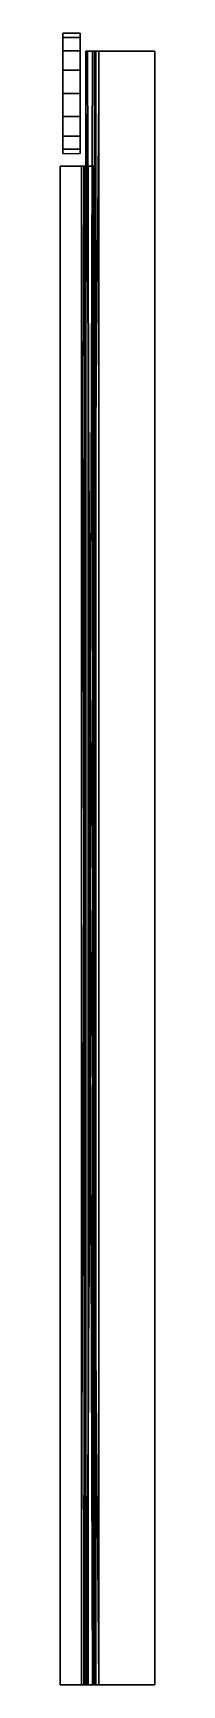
# Model space of a CAD drawing. Extents: x -4 to 339, y -284 to 3.
# Drawn here: x -4.5 to 12, y -284.5 to 3.2 of the extents above.
import ezdxf

# ---------------------------------------------------------------- set-up
doc = ezdxf.new("R2010")
doc.units = 0
doc.header["$MEASUREMENT"] = 0
for name, color, linetype in [('ACESSORIO', 4, 'Continuous'), ('LINHAGUIA', 2, 'Continuous'), ('ROLDANAS', 3, 'Continuous')]:
    doc.layers.add(name, color=color, linetype=linetype)

msp = doc.modelspace()

# ---------------------------------------------------------------- linework, layer by layer
at = {"extrusion": (0, 1, 0)}
for p, q in [((0, 0, 2.25), (0, 0, 15.79)), ((1.5, 0, 2.25), (1.5, 0, 15.65)), ((11.99, 0, 1.5), (2.25, 0, 1.5)), ((11.99, 0), (2.25, 0)), ((11.99, 0), (2.25, 0)), ((-0.75, -284.48, 16.54), (-4.47, -284.48, 16.54)), ((-0.75, -284.48, 17.9), (-4.47, -284.48, 17.9)), ((0, -284.48, 2.25), (0, -284.48, 15.79)), ((1.5, -284.48, 2.25), (1.5, -284.48, 15.65)), ((11.99, -284.48, 1.5), (2.25, -284.48, 1.5)), ((11.99, -284.48), (2.25, -284.48)), ((11.99, -284.48), (2.25, -284.48)), ((11.99, -284.48, 1.5), (11.99, -284.48))]:
    msp.add_line(p, q, dxfattribs=at)
for centre in [(-2.25, 2.25), (-2.25, 2.25, -284.48)]:
    msp.add_arc(centre, 0.751, 270, 360, dxfattribs=at)
at = {"layer": 'ACESSORIO'}
for points in [[(0, 0, 15.79), (0, 0, 2.25), (0, -284.48, 2.25), (0, -284.48, 15.79)], [(0, 0, 2.25), (0.3, 0, 1.13), (1.72, 0, 1.72), (1.5, 0, 2.25)], [(0, 0, 15.79), (1.5, 0, 15.65), (1.5, 0, 2.25), (0, 0, 2.25)], [(0, 0, 15.79), (1.5, 0, 15.65), (1.5, -20, 15.65), (0, -20, 15.79)], [(1.72, 0, 1.72), (0.3, 0, 1.13), (1.13, 0, 0.3), (1.72, 0, 1.72)], [(1.13, 0, 0.3), (1.72, 0, 1.72), (2.25, 0, 1.5), (2.25, 0)], [(1.5, -284.48, 2.25), (1.5, -284.48, 15.65), (1.5, 0, 15.65), (1.5, 0, 2.25)], [(11.99, -284.48, 1.5), (2.25, -284.48, 1.5), (2.25, 0, 1.5), (11.99, 0, 1.5)], [(11.99, -284.48), (2.25, -284.48), (2.25, 0), (11.99, 0)], [(2.25, 0, 1.5), (11.99, 0, 1.5), (11.99, 0), (2.25, 0)], [(11.99, 0, 1.5), (11.99, 0), (11.99, -284.48), (11.99, -284.48, 1.5)], [(-0.75, -284.48, 17.9), (-4.47, -284.48, 17.9), (-4.47, -20, 17.9), (-0.75, -20, 17.9)], [(-4.47, -284.48, 16.54), (-0.75, -284.48, 16.54), (-0.75, -20, 16.54), (-4.47, -20, 16.54)], [(-4.47, -20, 17.9), (-4.47, -20, 16.54), (-4.47, -284.48, 16.54), (-4.47, -284.48, 17.9)], [(-4.47, -284.48, 17.9), (-4.47, -284.48, 16.54), (-0.75, -284.48, 16.54), (-0.75, -284.48, 17.9)], [(-0.75, -284.48, 17.9), (-0.75, -284.48, 16.54), (-0.38, -284.48, 16.44), (0.38, -284.48, 17.6)], [(-0.38, -284.48, 16.44), (-0.1, -284.48, 16.16), (1.2, -284.48, 16.77), (0.38, -284.48, 17.6)], [(-0.1, -284.48, 16.16), (0, -284.48, 15.79), (1.5, -284.48, 15.65), (1.2, -284.48, 16.77)], [(0, -284.48, 2.25), (1.5, -284.48, 2.25), (1.5, -284.48, 15.65), (0, -284.48, 15.79)], [(0, -284.48, 2.25), (0.3, -284.48, 1.13), (1.72, -284.48, 1.72), (1.5, -284.48, 2.25)], [(1.72, -284.48, 1.72), (0.3, -284.48, 1.13), (1.13, -284.48, 0.3), (1.72, -284.48, 1.72)], [(1.13, -284.48, 0.3), (1.72, -284.48, 1.72), (2.25, -284.48, 1.5), (2.25, -284.48)], [(2.25, -284.48, 1.5), (2.25, -284.48), (11.99, -284.48), (11.99, -284.48, 1.5)]]:
    msp.add_3dface(points, dxfattribs=at)
at = {"layer": 'ROLDANAS', "extrusion": (-1, 0, 0)}
for centre, radius in [((7.34, 7.5, 4), 10.5), ((7.34, 7.5, 1), 10.5), ((7.34, 7.5, 4), 5.25)]:
    msp.add_circle(centre, radius, dxfattribs=at)

# ---------------------------------------------------------------- meshes
at = {"layer": 'ACESSORIO'}
mesh = msp.add_polymesh((2, 4), dxfattribs=at)
for k, corner in enumerate([(0, 0, 2.25), (0.3, 0, 1.13), (1.13, 0, 0.3), (2.25, 0), (2.25, -284.48), (1.13, -284.48, 0.3), (0.3, -284.48, 1.13), (0, -284.48, 2.25)]):
    mesh.set_mesh_vertex(divmod(k, 4), corner)
mesh = msp.add_polymesh((2, 3), dxfattribs=at)
for k, corner in enumerate([(2.25, -284.48, 1.5), (1.72, -284.48, 1.72), (1.5, -284.48, 2.25), (2.25, 0, 1.5), (1.72, 0, 1.72), (1.5, 0, 2.25)]):
    mesh.set_mesh_vertex(divmod(k, 3), corner)
mesh = msp.add_polymesh((2, 4), dxfattribs=at)
for k, corner in enumerate([(1.5, -284.48, 15.65), (1.2, -284.48, 16.77), (0.38, -284.48, 17.6), (-0.75, -284.48, 17.9), (1.5, -20, 15.65), (1.2, -20, 16.77), (0.38, -20, 17.6), (-0.75, -20, 17.9)]):
    mesh.set_mesh_vertex(divmod(k, 4), corner)
mesh = msp.add_polymesh((2, 4), dxfattribs=at)
for k, corner in enumerate([(0, -20, 15.79), (-0.1, -20, 16.16), (-0.38, -20, 16.44), (-0.75, -20, 16.54), (-0.75, -284.48, 16.54), (-0.38, -284.48, 16.44), (-0.1, -284.48, 16.16), (0, -284.48, 15.79)]):
    mesh.set_mesh_vertex(divmod(k, 4), corner)
at = {"layer": 'LINHAGUIA'}
mesh = msp.add_polymesh((2, 16), dxfattribs=dict(at, n_close=True))
for k, corner in enumerate([(-1, -17.84, 7.5), (-1, -17.04, 11.52), (-1, -14.77, 14.93), (-1, -11.36, 17.21), (-1, -7.34, 18), (-1, -3.32, 17.21), (-1, 0.08, 14.93), (-1, 2.36, 11.52), (-1, 3.16, 7.5), (-1, 2.36, 3.49), (-1, 0.08, 0.08), (-1, -3.32, -2.2), (-1, -7.34, -3), (-1, -11.36, -2.2), (-1, -14.77, 0.08), (-1, -17.04, 3.49), (-4, -17.84, 7.5), (-4, -17.04, 11.52), (-4, -14.77, 14.93), (-4, -11.36, 17.21), (-4, -7.34, 18), (-4, -3.32, 17.21), (-4, 0.08, 14.93), (-4, 2.36, 11.52), (-4, 3.16, 7.5), (-4, 2.36, 3.49), (-4, 0.08, 0.08), (-4, -3.32, -2.2), (-4, -7.34, -3), (-4, -11.36, -2.2), (-4, -14.77, 0.08), (-4, -17.04, 3.49)]):
    mesh.set_mesh_vertex(divmod(k, 16), corner)
mesh = msp.add_polymesh((2, 16), dxfattribs=dict(at, n_close=True))
for k, corner in enumerate([(-4, -17.84, 7.5), (-4, -17.04, 11.52), (-4, -14.77, 14.93), (-4, -11.36, 17.21), (-4, -7.34, 18), (-4, -3.32, 17.21), (-4, 0.08, 14.93), (-4, 2.36, 11.52), (-4, 3.16, 7.5), (-4, 2.36, 3.49), (-4, 0.08, 0.08), (-4, -3.32, -2.2), (-4, -7.34, -3), (-4, -11.36, -2.2), (-4, -14.77, 0.08), (-4, -17.04, 3.49), (-4, -12.59, 7.5), (-4, -12.19, 9.51), (-4, -11.05, 11.22), (-4, -9.35, 12.35), (-4, -7.34, 12.75), (-4, -5.33, 12.35), (-4, -3.63, 11.22), (-4, -2.49, 9.51), (-4, -2.09, 7.5), (-4, -2.49, 5.5), (-4, -3.63, 3.79), (-4, -5.33, 2.65), (-4, -7.34, 2.25), (-4, -9.35, 2.65), (-4, -11.05, 3.79), (-4, -12.19, 5.5)]):
    mesh.set_mesh_vertex(divmod(k, 16), corner)
mesh = msp.add_polymesh((2, 16), dxfattribs=dict(at, n_close=True))
for k, corner in enumerate([(-1, -17.84, 7.5), (-1, -17.04, 11.52), (-1, -14.77, 14.93), (-1, -11.36, 17.21), (-1, -7.34, 18), (-1, -3.32, 17.21), (-1, 0.08, 14.93), (-1, 2.36, 11.52), (-1, 3.16, 7.5), (-1, 2.36, 3.49), (-1, 0.08, 0.08), (-1, -3.32, -2.2), (-1, -7.34, -3), (-1, -11.36, -2.2), (-1, -14.77, 0.08), (-1, -17.04, 3.49), (-1, -12.59, 7.5), (-1, -12.19, 9.51), (-1, -11.05, 11.22), (-1, -9.35, 12.35), (-1, -7.34, 12.75), (-1, -5.33, 12.35), (-1, -3.63, 11.22), (-1, -2.49, 9.51), (-1, -2.09, 7.5), (-1, -2.49, 5.5), (-1, -3.63, 3.79), (-1, -5.33, 2.65), (-1, -7.34, 2.25), (-1, -9.35, 2.65), (-1, -11.05, 3.79), (-1, -12.19, 5.5)]):
    mesh.set_mesh_vertex(divmod(k, 16), corner)

doc.saveas('drawing.dxf')
